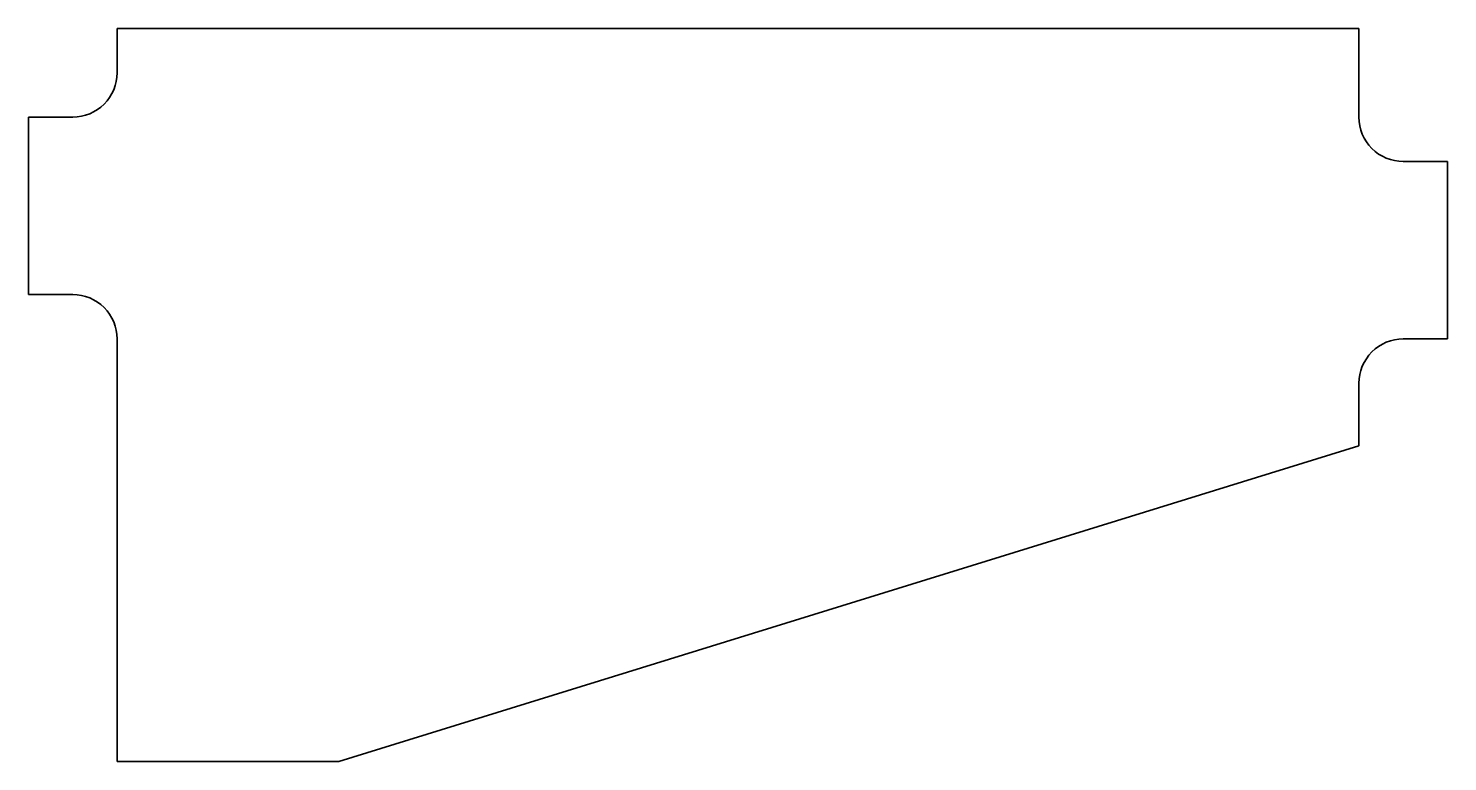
# Model space of a CAD drawing. Extents: x 139.1 to 171.1, y 106.1 to 122.6.
import ezdxf

# ---------------------------------------------------------------- set-up
doc = ezdxf.new("R2010")
doc.units = 0

msp = doc.modelspace()

# ---------------------------------------------------------------- linework, layer by layer
at = {"color": 7, "lineweight": 35}
for p, q in [((141.142212, 122.579651), (169.142212, 122.579651)), ((169.142212, 113.169197), (146.142212, 106.052223))]:
    msp.add_line(p, q, dxfattribs=at)
at = {"color": 7, "lineweight": 35, "ltscale": 0.025}
for p, q in [((141.142212, 121.579651), (141.142212, 122.579651)), ((139.142212, 120.579651), (140.142212, 120.579651)), ((170.142212, 119.579651), (171.142212, 119.579651)), ((140.142212, 116.579651), (139.142212, 116.579651)), ((171.142212, 115.579651), (170.142212, 115.579651))]:
    msp.add_line(p, q, dxfattribs=at)
at = {"color": 7, "lineweight": 35, "ltscale": 0.05}
msp.add_line((169.142212, 122.579651), (169.142212, 120.579651), dxfattribs=at)
at = {"color": 7, "lineweight": 35, "ltscale": 0.1}
for p, q in [((139.142212, 120.579651), (139.142212, 116.579651)), ((171.142212, 115.579651), (171.142212, 119.579651))]:
    msp.add_line(p, q, dxfattribs=at)
at = {"color": 7, "lineweight": 35, "ltscale": 0.238186}
msp.add_line((141.142212, 106.052223), (141.142212, 115.579651), dxfattribs=at)
at = {"color": 7, "lineweight": 35, "ltscale": 0.035261}
msp.add_line((169.142212, 114.579651), (169.142212, 113.169197), dxfattribs=at)
at = {"color": 7, "lineweight": 35, "ltscale": 0.125}
msp.add_line((146.142212, 106.052223), (141.142212, 106.052223), dxfattribs=at)
at = {"color": 7, "lineweight": 35}
for centre, start, end in [((140.142212, 121.579651), 269.999997, 360), ((170.142212, 120.579651), 179.999995, 269.999997), ((140.142212, 115.579651), 0, 90.000003), ((170.142212, 114.579651), 90.000003, 180.000005)]:
    msp.add_arc(centre, 1, start, end, dxfattribs=at)

doc.saveas('drawing.dxf')
